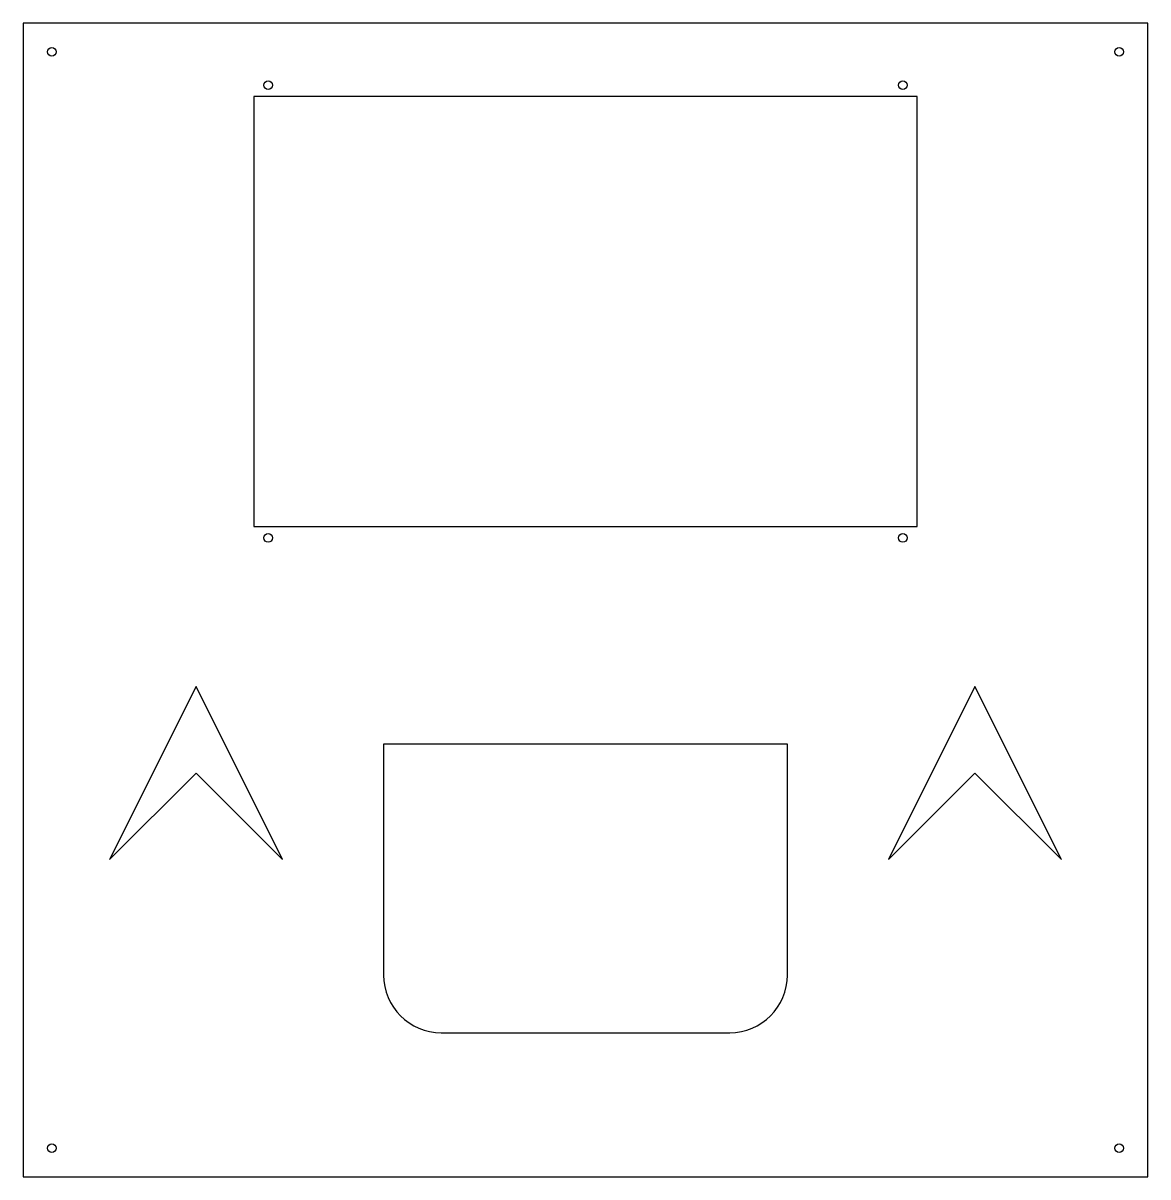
# Model space of a CAD drawing. Header units: millimetres. Extents: x -195 to 195, y -200 to 200.
import ezdxf

# ---------------------------------------------------------------- set-up
doc = ezdxf.new("R2010")
doc.units = ezdxf.units.MM

msp = doc.modelspace()

# ---------------------------------------------------------------- linework, layer by layer
at = {"color": 7, "linetype": 'Continuous', "lineweight": 25}
for p, q in [((195, 200), (-195, 200)), ((-195, 200), (-195, -200)), ((195, -200), (195, 200)), ((115, 174.5), (-115, 174.5)), ((-115, 174.5), (-115, 25.5)), ((115, 25.5), (115, 174.5)), ((-115, 25.5), (115, 25.5)), ((-135, -30), (-165, -90)), ((-105, -90), (-135, -30)), ((135, -30), (105, -90)), ((165, -90), (135, -30)), ((70, -50), (-70, -50)), ((-70, -50), (-70, -130)), ((70, -130), (70, -50)), ((-165, -90), (-135, -60)), ((-135, -60), (-105, -90)), ((105, -90), (135, -60)), ((135, -60), (165, -90)), ((-50, -150), (50, -150)), ((-195, -200), (195, -200))]:
    msp.add_line(p, q, dxfattribs=at)
for centre in [(-185, 190), (185, 190), (-110, 178.5), (110, 178.5), (-110, 21.5), (110, 21.5), (-185, -190), (185, -190)]:
    msp.add_circle(centre, 1.5, dxfattribs=at)
for centre, start, end in [((-50, -130), 180, 270), ((50, -130), 270, 0)]:
    msp.add_arc(centre, 20, start, end, dxfattribs=at)

doc.saveas('drawing.dxf')
